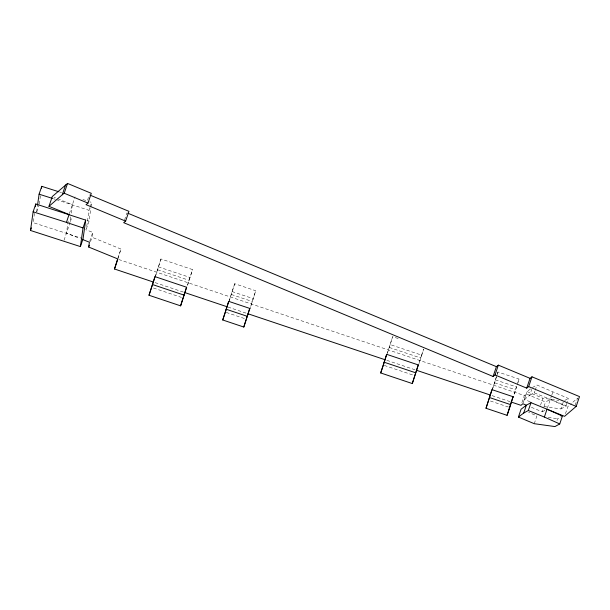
<?xml version="1.0" encoding="UTF-8"?>
<svg xmlns="http://www.w3.org/2000/svg" width="610" height="610" viewBox="0 0 610 610"><rect width="100%" height="100%" fill="white"/><g stroke="black" fill="none" stroke-linecap="round" stroke-linejoin="round"><path stroke-width="0.46" stroke-dasharray="3.05 2.29" d="M34.465 213.302L33.153 222.627L82.19 238.449M36.608 211.891L37.393 206.294M39.261 204.045L40.565 194.727M68.152 221.056L66.452 233.172L79.696 238.38M70.691 216.847L69.769 223.367L63.798 241.019M71.21 213.111L72.392 204.724L54.038 197.251M89.883 207.682L88.999 210.297L86.376 228.941L89.037 221.094L90.867 208.048M90.997 207.11L91.653 202.451L89.906 201.864M90.486 241.697L91.996 237.237L92.728 232.395L85.667 229.619M117.822 259.204L120.948 249.063L91.996 237.237M160.964 258.991L154.986 277.611L160.964 258.991L192.554 269.582L186.874 287.333M187.407 285.51L192.554 269.582M234.682 283.711L228.704 302.331L234.682 283.711L255.742 290.772L249.764 309.392L255.742 290.772M386.954 354.41L392.657 336.69L398.97 338.809M387.563 352.694L392.657 336.69M421.594 355.127L418.269 365.901L423.698 349.08L421.594 355.127L390.003 344.528M497.974 372.008L491.988 390.629L497.974 372.008L519.034 379.069L517.089 385.352M495.312 379.847L516.38 386.908L513.056 397.689L516.815 386.252M36.768 211.952L39.131 204.975M69.372 213.637L75.045 196.885M70.364 221.628L71.835 217.267M87.535 200.194L89.342 194.842M90.181 206.805L91.653 202.451M89.716 241.308L92.728 232.395M124.577 219.981L126.994 212.852M117.928 257.977L120.948 249.063M517.852 382.554L519.034 379.069M521.924 402.653L524.333 395.524L526.178 393.923L545.538 402.028L550.342 399.397L565.714 406.291L566.896 402.806M523.159 402.829L526.178 393.923M530.22 401.86L524.386 399.413L527.04 391.567L530.83 388.7M524.386 399.413L529.693 395.394L531.76 389.294M529.693 395.394L534.307 392.87L534.894 391.124M535.191 390.255L536.96 385.024L568.367 398.452L567.186 401.937M534.253 423.698L536.907 415.852L528.573 412.36M540.521 405.177L542.885 398.208L558.867 400.427M531.379 407.297L542.214 411.834L543.723 407.381M544.029 406.489L545.538 402.028M547.322 408.311L551.516 395.913M551.814 395.044L552.995 391.559M556.999 420.473L557.593 418.727L562.397 416.096M543.99 406.573L560.91 408.929L563.564 401.083L568.367 398.452M565.47 413.671L567.88 406.542L571.334 403.538M575.138 405.246L577.548 398.116L572.028 402.935M532.347 387.548L536.96 385.024M542.214 411.834L545.416 410.08M560.91 408.929L565.714 406.291M548.192 417.423L557.593 418.727M59.749 192.036L61.549 192.607M53.489 198.738L55.289 199.31M56.189 199.592L88.999 210.297M82.914 199.523L89.029 201.575M87.283 220.507L89.037 221.094M158.31 266.829L189.901 277.428M232.029 291.557L253.089 298.618M157.639 269.765L189.23 280.364M231.358 294.493L252.418 301.553M389.332 347.464L420.923 358.062M494.641 382.783L515.709 389.843M118.721 259.502L524.333 395.524M155.131 282.628L184.022 292.32M227.927 307.043L247.233 313.517M386.824 360.327L415.707 370.018M492.087 395.631L510.517 401.807M153.468 288.019L181.452 297.406M226.264 312.427L244.694 318.611M384.262 365.413L413.145 375.104M490.425 401.014L508.854 407.198M534.307 392.87L567.88 406.542M527.04 391.567L542.885 398.208"/><path stroke-width="0.91" d="M30.5 230.466L33.123 211.822L35.776 203.984L85.682 220.096L83.059 238.739L80.406 246.585L30.5 230.466L31.384 227.858M35.38 206.775L35.776 203.984M37.523 205.364L39.093 194.178L41.747 186.332L58.85 191.753M41.488 188.2L41.747 186.332M80.406 246.585L83.029 227.942L85.682 220.096M149.008 295.255L154.993 276.635L186.584 287.234L180.606 305.854L149.008 295.255L153.323 282.026L114.505 269.002L117.631 258.869L88.679 247.042L89.411 242.2L82.35 239.425M153.606 281.126L154.993 276.635M180.606 305.854L186.584 287.234M222.726 319.975L228.712 301.355L249.772 308.424L243.794 327.044L222.726 319.975L225.387 312.137M225.662 311.237L228.712 301.355M243.794 327.044L249.772 308.424M380.701 372.954L386.679 354.334L418.277 364.933L412.299 383.553L380.701 372.954L383.354 365.108M383.637 364.216L386.679 354.334M412.299 383.553L418.277 364.933M486.017 408.273L491.995 389.653L513.063 396.713L509.731 407.495L507.078 415.334L486.017 408.273L491.995 389.653M507.078 415.334L513.063 396.713M33.123 211.822L66.421 222.368L69.075 214.529L48.975 206.34L52.292 196.534L67.535 183.427L91.294 193.324L87.977 203.122L86.025 204.647L125.622 221.133L128.939 211.335L90.204 195.2M48.975 206.34L62.266 194.758L65.583 184.952M62.266 194.758L64.218 193.233L67.535 183.427M88.679 247.042L89.281 245.258M114.505 269.002L117.516 260.089M125.622 221.133L123.67 222.658L493.078 376.469L496.403 366.663L498.347 365.138L530.029 378.33L531.981 376.812L579.5 396.591L576.183 406.397L564.563 416.348L530.982 402.669L526.377 405.2L521.07 409.218L518.416 417.057L534.253 423.698L554.94 426.573L559.744 423.942L562.397 416.096L547.017 409.203L544.364 417.049L559.744 423.942M493.078 376.469L495.03 374.944L498.347 365.138M495.03 374.944L526.712 388.135L530.029 378.33M526.712 388.135L528.664 386.61L531.981 376.812M518.416 417.057L523.723 413.039L526.377 405.2L522.854 403.721L521.016 405.33L511.393 402.104M523.723 413.039L528.329 410.515L530.982 402.669M39.093 194.178L52.59 198.456M66.421 222.368L83.029 227.942M184.922 292.617L227.05 306.746M248.11 313.807L385.017 359.725M416.615 370.316L490.333 395.044M152.332 284.481L183.93 295.072M226.058 309.201L247.119 316.262M384.025 362.18L415.623 372.771M489.342 397.491L510.402 404.56M528.329 410.515L544.364 417.049M127.871 213.218L496.403 366.663M64.218 193.233L87.977 203.122M528.664 386.61L576.183 406.397"/></g></svg>
